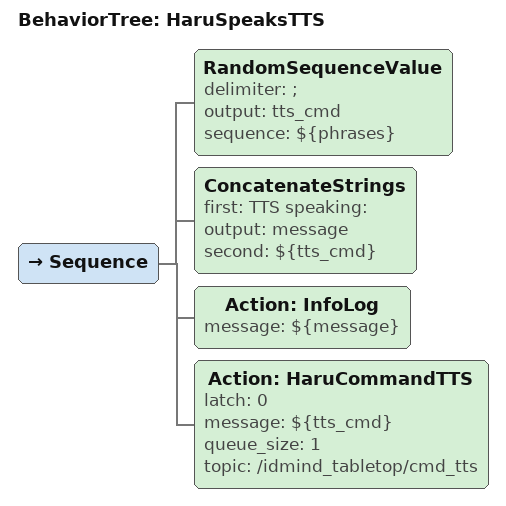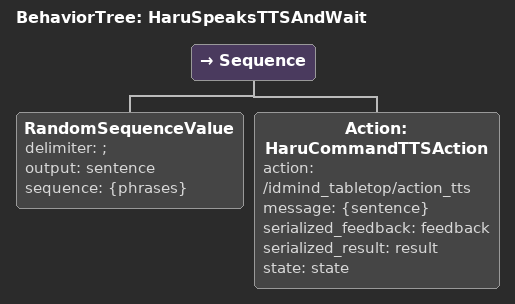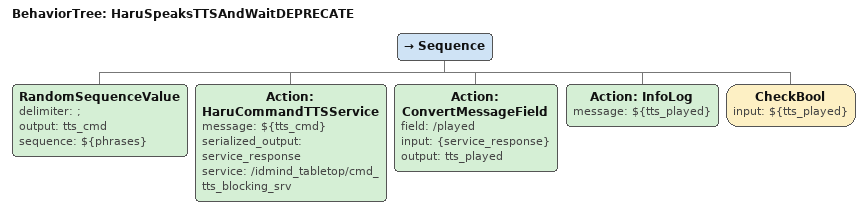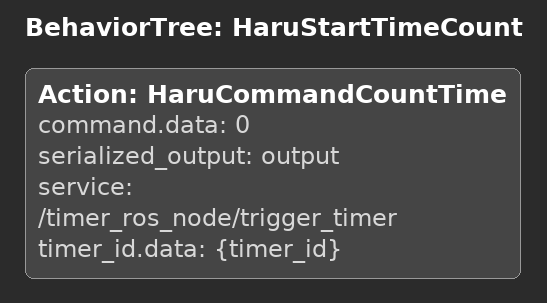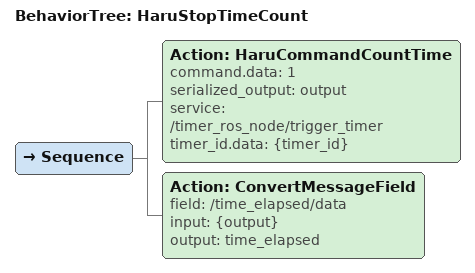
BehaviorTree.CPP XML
<BehaviorTree ID="HaruSpeaksTTS">
    <Sequence>
        <RandomSequenceValue delimiter=";" output="tts_cmd" sequence="${phrases}"/>
        <ConcatenateStrings first="TTS speaking: " output="message" second="${tts_cmd}"/>
        <Action ID="InfoLog" message="${message}"/>
        <Action ID="HaruCommandTTS" latch="0" message="${tts_cmd}" queue_size="1" topic="/idmind_tabletop/cmd_tts"/>
    </Sequence>
</BehaviorTree>

<BehaviorTree ID="HaruSpeaksTTSAndWait">
    <Sequence>
        <RandomSequenceValue delimiter=";" output="sentence" sequence="{phrases}"/>
        <Action ID="HaruCommandTTSAction" action="/idmind_tabletop/action_tts" message="{sentence}" serialized_feedback="feedback" serialized_result="result" state="state"/>
    </Sequence>
</BehaviorTree>

<BehaviorTree ID="HaruSpeaksTTSAndWaitDEPRECATE">
    <Sequence>
        <RandomSequenceValue delimiter=";" output="tts_cmd" sequence="${phrases}"/>
        <Action ID="HaruCommandTTSService" message="${tts_cmd}" serialized_output="service_response" service="/idmind_tabletop/cmd_tts_blocking_srv"/>
        <Action ID="ConvertMessageField" field="/played" input="{service_response}" output="tts_played"/>
        <Action ID="InfoLog" message="${tts_played}"/>
        <CheckBool input="${tts_played}"/>
    </Sequence>
</BehaviorTree>

<BehaviorTree ID="HaruStartTimeCount">
    <Action ID="HaruCommandCountTime" command.data="0" serialized_output="output" service="/timer_ros_node/trigger_timer" timer_id.data="{timer_id}"/>
</BehaviorTree>

<BehaviorTree ID="HaruStopTimeCount">
    <Sequence>
        <Action ID="HaruCommandCountTime" command.data="1" serialized_output="output" service="/timer_ros_node/trigger_timer" timer_id.data="{timer_id}"/>
        <Action ID="ConvertMessageField" field="/time_elapsed/data" input="{output}" output="time_elapsed"/>
    </Sequence>
</BehaviorTree>
